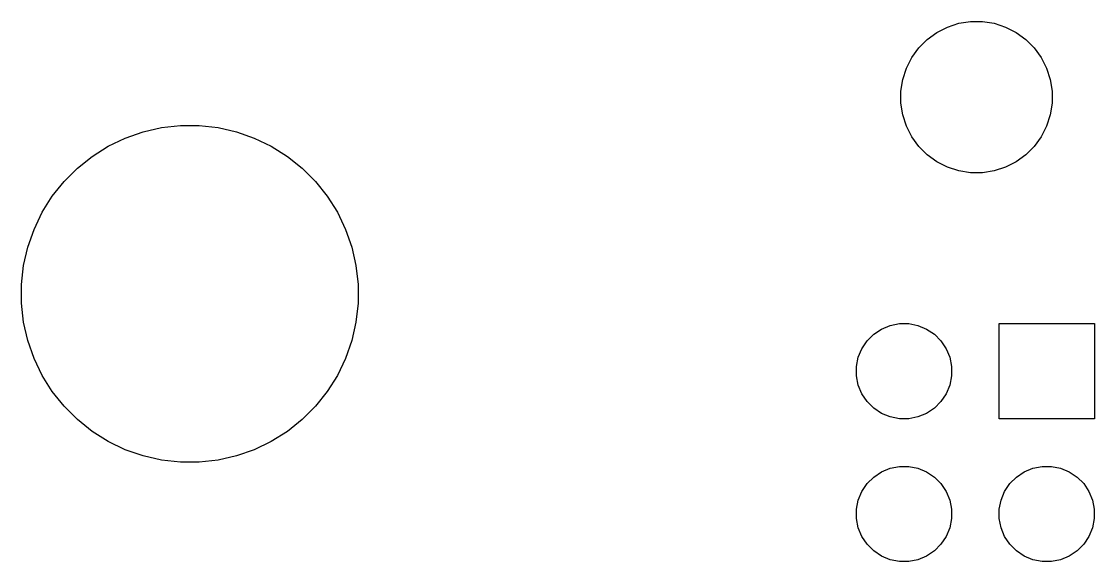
# Model space of a CAD drawing. Extents: x 0.74 to 7.47, y -5.09 to -0.82.
# Drawn here: x 4.016 to 4.768, y -2.825 to -2.447 of the extents above; entities that cross this region are included whole.
import ezdxf

# ---------------------------------------------------------------- set-up
doc = ezdxf.new("R2010")
doc.units = 0
doc.header["$MEASUREMENT"] = 0
doc.layers.add('BLACK', color=7, linetype='CONTINUOUS')

msp = doc.modelspace()

# ---------------------------------------------------------------- linework, layer by layer
at = {"layer": 'BLACK', "linetype": 'CONTINUOUS'}
for p, q in [((4.6647, -2.4509), (4.67263, -2.44832)), ((4.67263, -2.44832), (4.68087, -2.44701)), ((4.68087, -2.44701), (4.68921, -2.44701)), ((4.68921, -2.44701), (4.69745, -2.44832)), ((4.69745, -2.44832), (4.70538, -2.4509)), ((4.65052, -2.45958), (4.65727, -2.45468)), ((4.65727, -2.45468), (4.6647, -2.4509)), ((4.70538, -2.4509), (4.71281, -2.45468)), ((4.71281, -2.45468), (4.71956, -2.45958)), ((4.63972, -2.47223), (4.64462, -2.46548)), ((4.64462, -2.46548), (4.65052, -2.45958)), ((4.71956, -2.45958), (4.72545, -2.46548)), ((4.72545, -2.46548), (4.73036, -2.47223)), ((4.63594, -2.47966), (4.63972, -2.47223)), ((4.73036, -2.47223), (4.73414, -2.47966)), ((4.63336, -2.48759), (4.63594, -2.47966)), ((4.73414, -2.47966), (4.73672, -2.48759)), ((4.63205, -2.49583), (4.63336, -2.48759)), ((4.73672, -2.48759), (4.73803, -2.49583)), ((4.63205, -2.50417), (4.63205, -2.49583)), ((4.73803, -2.49583), (4.73803, -2.50417)), ((4.63336, -2.51241), (4.63205, -2.50417)), ((4.73803, -2.50417), (4.73672, -2.51241)), ((4.63594, -2.52034), (4.63336, -2.51241)), ((4.73672, -2.51241), (4.73414, -2.52034)), ((4.08866, -2.52868), (4.10116, -2.5243)), ((4.10116, -2.5243), (4.11407, -2.52135)), ((4.11407, -2.52135), (4.12724, -2.51987)), ((4.12724, -2.51987), (4.14048, -2.51987)), ((4.14048, -2.51987), (4.15364, -2.52135)), ((4.15364, -2.52135), (4.16656, -2.5243)), ((4.16656, -2.5243), (4.17906, -2.52868)), ((4.63972, -2.52777), (4.63594, -2.52034)), ((4.73414, -2.52034), (4.73036, -2.52777)), ((4.07673, -2.53442), (4.08866, -2.52868)), ((4.17906, -2.52868), (4.19099, -2.53442)), ((4.64462, -2.53452), (4.63972, -2.52777)), ((4.73036, -2.52777), (4.72545, -2.53452)), ((4.06551, -2.54147), (4.07673, -2.53442)), ((4.19099, -2.53442), (4.20221, -2.54147)), ((4.65052, -2.54042), (4.64462, -2.53452)), ((4.65727, -2.54532), (4.65052, -2.54042)), ((4.71956, -2.54042), (4.71281, -2.54532)), ((4.72545, -2.53452), (4.71956, -2.54042)), ((4.05516, -2.54973), (4.06551, -2.54147)), ((4.20221, -2.54147), (4.21256, -2.54973)), ((4.6647, -2.5491), (4.65727, -2.54532)), ((4.71281, -2.54532), (4.70538, -2.5491)), ((4.04579, -2.55909), (4.05516, -2.54973)), ((4.21256, -2.54973), (4.22193, -2.55909)), ((4.67263, -2.55168), (4.6647, -2.5491)), ((4.68087, -2.55299), (4.67263, -2.55168)), ((4.68921, -2.55299), (4.68087, -2.55299)), ((4.69745, -2.55168), (4.68921, -2.55299)), ((4.70538, -2.5491), (4.69745, -2.55168)), ((4.03753, -2.56945), (4.04579, -2.55909)), ((4.22193, -2.55909), (4.23018, -2.56945)), ((4.03049, -2.58066), (4.03753, -2.56945)), ((4.23018, -2.56945), (4.23723, -2.58066)), ((4.02474, -2.5926), (4.03049, -2.58066)), ((4.23723, -2.58066), (4.24298, -2.5926)), ((4.02036, -2.6051), (4.02474, -2.5926)), ((4.24298, -2.5926), (4.24735, -2.6051)), ((4.01742, -2.61801), (4.02036, -2.6051)), ((4.24735, -2.6051), (4.2503, -2.61801)), ((4.01593, -2.63117), (4.01742, -2.61801)), ((4.2503, -2.61801), (4.25178, -2.63117)), ((4.01593, -2.64442), (4.01593, -2.63117)), ((4.25178, -2.63117), (4.25178, -2.64442)), ((4.01742, -2.65758), (4.01593, -2.64442)), ((4.25178, -2.64442), (4.2503, -2.65758)), ((4.02036, -2.67049), (4.01742, -2.65758)), ((4.2503, -2.65758), (4.24735, -2.67049)), ((4.61848, -2.66244), (4.62454, -2.65993)), ((4.62454, -2.65993), (4.63097, -2.65865)), ((4.63097, -2.65865), (4.63753, -2.65865)), ((4.63753, -2.65865), (4.64397, -2.65993)), ((4.64397, -2.65993), (4.65003, -2.66244)), ((4.70079, -2.72542), (4.70079, -2.65849)), ((4.70079, -2.65849), (4.76772, -2.65849)), ((4.76772, -2.65849), (4.76772, -2.72542)), ((4.60838, -2.67072), (4.61302, -2.66608)), ((4.61302, -2.66608), (4.61848, -2.66244)), ((4.65003, -2.66244), (4.65548, -2.66608)), ((4.65548, -2.66608), (4.66012, -2.67072)), ((4.02474, -2.68299), (4.02036, -2.67049)), ((4.24735, -2.67049), (4.24298, -2.68299)), ((4.60223, -2.68224), (4.60474, -2.67618)), ((4.60474, -2.67618), (4.60838, -2.67072)), ((4.66012, -2.67072), (4.66377, -2.67618)), ((4.66377, -2.67618), (4.66628, -2.68224)), ((4.03049, -2.69493), (4.02474, -2.68299)), ((4.24298, -2.68299), (4.23723, -2.69493)), ((4.60095, -2.68867), (4.60223, -2.68224)), ((4.66628, -2.68224), (4.66756, -2.68867)), ((4.60095, -2.69523), (4.60095, -2.68867)), ((4.66756, -2.68867), (4.66756, -2.69523)), ((4.03753, -2.70614), (4.03049, -2.69493)), ((4.23723, -2.69493), (4.23018, -2.70614)), ((4.60223, -2.70167), (4.60095, -2.69523)), ((4.66756, -2.69523), (4.66628, -2.70167)), ((4.04579, -2.7165), (4.03753, -2.70614)), ((4.23018, -2.70614), (4.22193, -2.7165)), ((4.60474, -2.70773), (4.60223, -2.70167)), ((4.66628, -2.70167), (4.66377, -2.70773)), ((4.60838, -2.71318), (4.60474, -2.70773)), ((4.61302, -2.71782), (4.60838, -2.71318)), ((4.66012, -2.71318), (4.65548, -2.71782)), ((4.66377, -2.70773), (4.66012, -2.71318)), ((4.05516, -2.72586), (4.04579, -2.7165)), ((4.22193, -2.7165), (4.21256, -2.72586)), ((4.61848, -2.72147), (4.61302, -2.71782)), ((4.65548, -2.71782), (4.65003, -2.72147)), ((4.06551, -2.73412), (4.05516, -2.72586)), ((4.21256, -2.72586), (4.20221, -2.73412)), ((4.62454, -2.72398), (4.61848, -2.72147)), ((4.63097, -2.72526), (4.62454, -2.72398)), ((4.63753, -2.72526), (4.63097, -2.72526)), ((4.64397, -2.72398), (4.63753, -2.72526)), ((4.65003, -2.72147), (4.64397, -2.72398)), ((4.76772, -2.72542), (4.70079, -2.72542)), ((4.07673, -2.74117), (4.06551, -2.73412)), ((4.20221, -2.73412), (4.19099, -2.74117)), ((4.08866, -2.74691), (4.07673, -2.74117)), ((4.19099, -2.74117), (4.17906, -2.74691)), ((4.10116, -2.75129), (4.08866, -2.74691)), ((4.11407, -2.75424), (4.10116, -2.75129)), ((4.16656, -2.75129), (4.15364, -2.75424)), ((4.17906, -2.74691), (4.16656, -2.75129)), ((4.12724, -2.75572), (4.11407, -2.75424)), ((4.14048, -2.75572), (4.12724, -2.75572)), ((4.15364, -2.75424), (4.14048, -2.75572)), ((4.62454, -2.75993), (4.63097, -2.75865)), ((4.63097, -2.75865), (4.63753, -2.75865)), ((4.63753, -2.75865), (4.64397, -2.75993)), ((4.72454, -2.75993), (4.73097, -2.75865)), ((4.73097, -2.75865), (4.73753, -2.75865)), ((4.73753, -2.75865), (4.74397, -2.75993)), ((4.60838, -2.77072), (4.61302, -2.76608)), ((4.61302, -2.76608), (4.61848, -2.76244)), ((4.61848, -2.76244), (4.62454, -2.75993)), ((4.64397, -2.75993), (4.65003, -2.76244)), ((4.65003, -2.76244), (4.65548, -2.76608)), ((4.65548, -2.76608), (4.66012, -2.77072)), ((4.70838, -2.77072), (4.71302, -2.76608)), ((4.71302, -2.76608), (4.71848, -2.76244)), ((4.71848, -2.76244), (4.72454, -2.75993)), ((4.74397, -2.75993), (4.75003, -2.76244)), ((4.75003, -2.76244), (4.75548, -2.76608)), ((4.75548, -2.76608), (4.76012, -2.77072)), ((4.60474, -2.77618), (4.60838, -2.77072)), ((4.66012, -2.77072), (4.66377, -2.77618)), ((4.70474, -2.77618), (4.70838, -2.77072)), ((4.76012, -2.77072), (4.76377, -2.77618)), ((4.60223, -2.78224), (4.60474, -2.77618)), ((4.66377, -2.77618), (4.66628, -2.78224)), ((4.70223, -2.78224), (4.70474, -2.77618)), ((4.76377, -2.77618), (4.76628, -2.78224)), ((4.60095, -2.78867), (4.60223, -2.78224)), ((4.60095, -2.79523), (4.60095, -2.78867)), ((4.66628, -2.78224), (4.66756, -2.78867)), ((4.66756, -2.78867), (4.66756, -2.79523)), ((4.70095, -2.78867), (4.70223, -2.78224)), ((4.70095, -2.79523), (4.70095, -2.78867)), ((4.76628, -2.78224), (4.76756, -2.78867)), ((4.76756, -2.78867), (4.76756, -2.79523)), ((4.60223, -2.80167), (4.60095, -2.79523)), ((4.66756, -2.79523), (4.66628, -2.80167)), ((4.70223, -2.80167), (4.70095, -2.79523)), ((4.76756, -2.79523), (4.76628, -2.80167)), ((4.60474, -2.80773), (4.60223, -2.80167)), ((4.66628, -2.80167), (4.66377, -2.80773)), ((4.70474, -2.80773), (4.70223, -2.80167)), ((4.76628, -2.80167), (4.76377, -2.80773)), ((4.60838, -2.81318), (4.60474, -2.80773)), ((4.66377, -2.80773), (4.66012, -2.81318)), ((4.70838, -2.81318), (4.70474, -2.80773)), ((4.76377, -2.80773), (4.76012, -2.81318)), ((4.61302, -2.81782), (4.60838, -2.81318)), ((4.61848, -2.82147), (4.61302, -2.81782)), ((4.65548, -2.81782), (4.65003, -2.82147)), ((4.66012, -2.81318), (4.65548, -2.81782)), ((4.71302, -2.81782), (4.70838, -2.81318)), ((4.71848, -2.82147), (4.71302, -2.81782)), ((4.75548, -2.81782), (4.75003, -2.82147)), ((4.76012, -2.81318), (4.75548, -2.81782)), ((4.62454, -2.82398), (4.61848, -2.82147)), ((4.63097, -2.82526), (4.62454, -2.82398)), ((4.63753, -2.82526), (4.63097, -2.82526)), ((4.64397, -2.82398), (4.63753, -2.82526)), ((4.65003, -2.82147), (4.64397, -2.82398)), ((4.72454, -2.82398), (4.71848, -2.82147)), ((4.73097, -2.82526), (4.72454, -2.82398)), ((4.73753, -2.82526), (4.73097, -2.82526)), ((4.74397, -2.82398), (4.73753, -2.82526)), ((4.75003, -2.82147), (4.74397, -2.82398))]:
    msp.add_line(p, q, dxfattribs=at)

doc.saveas('drawing.dxf')
